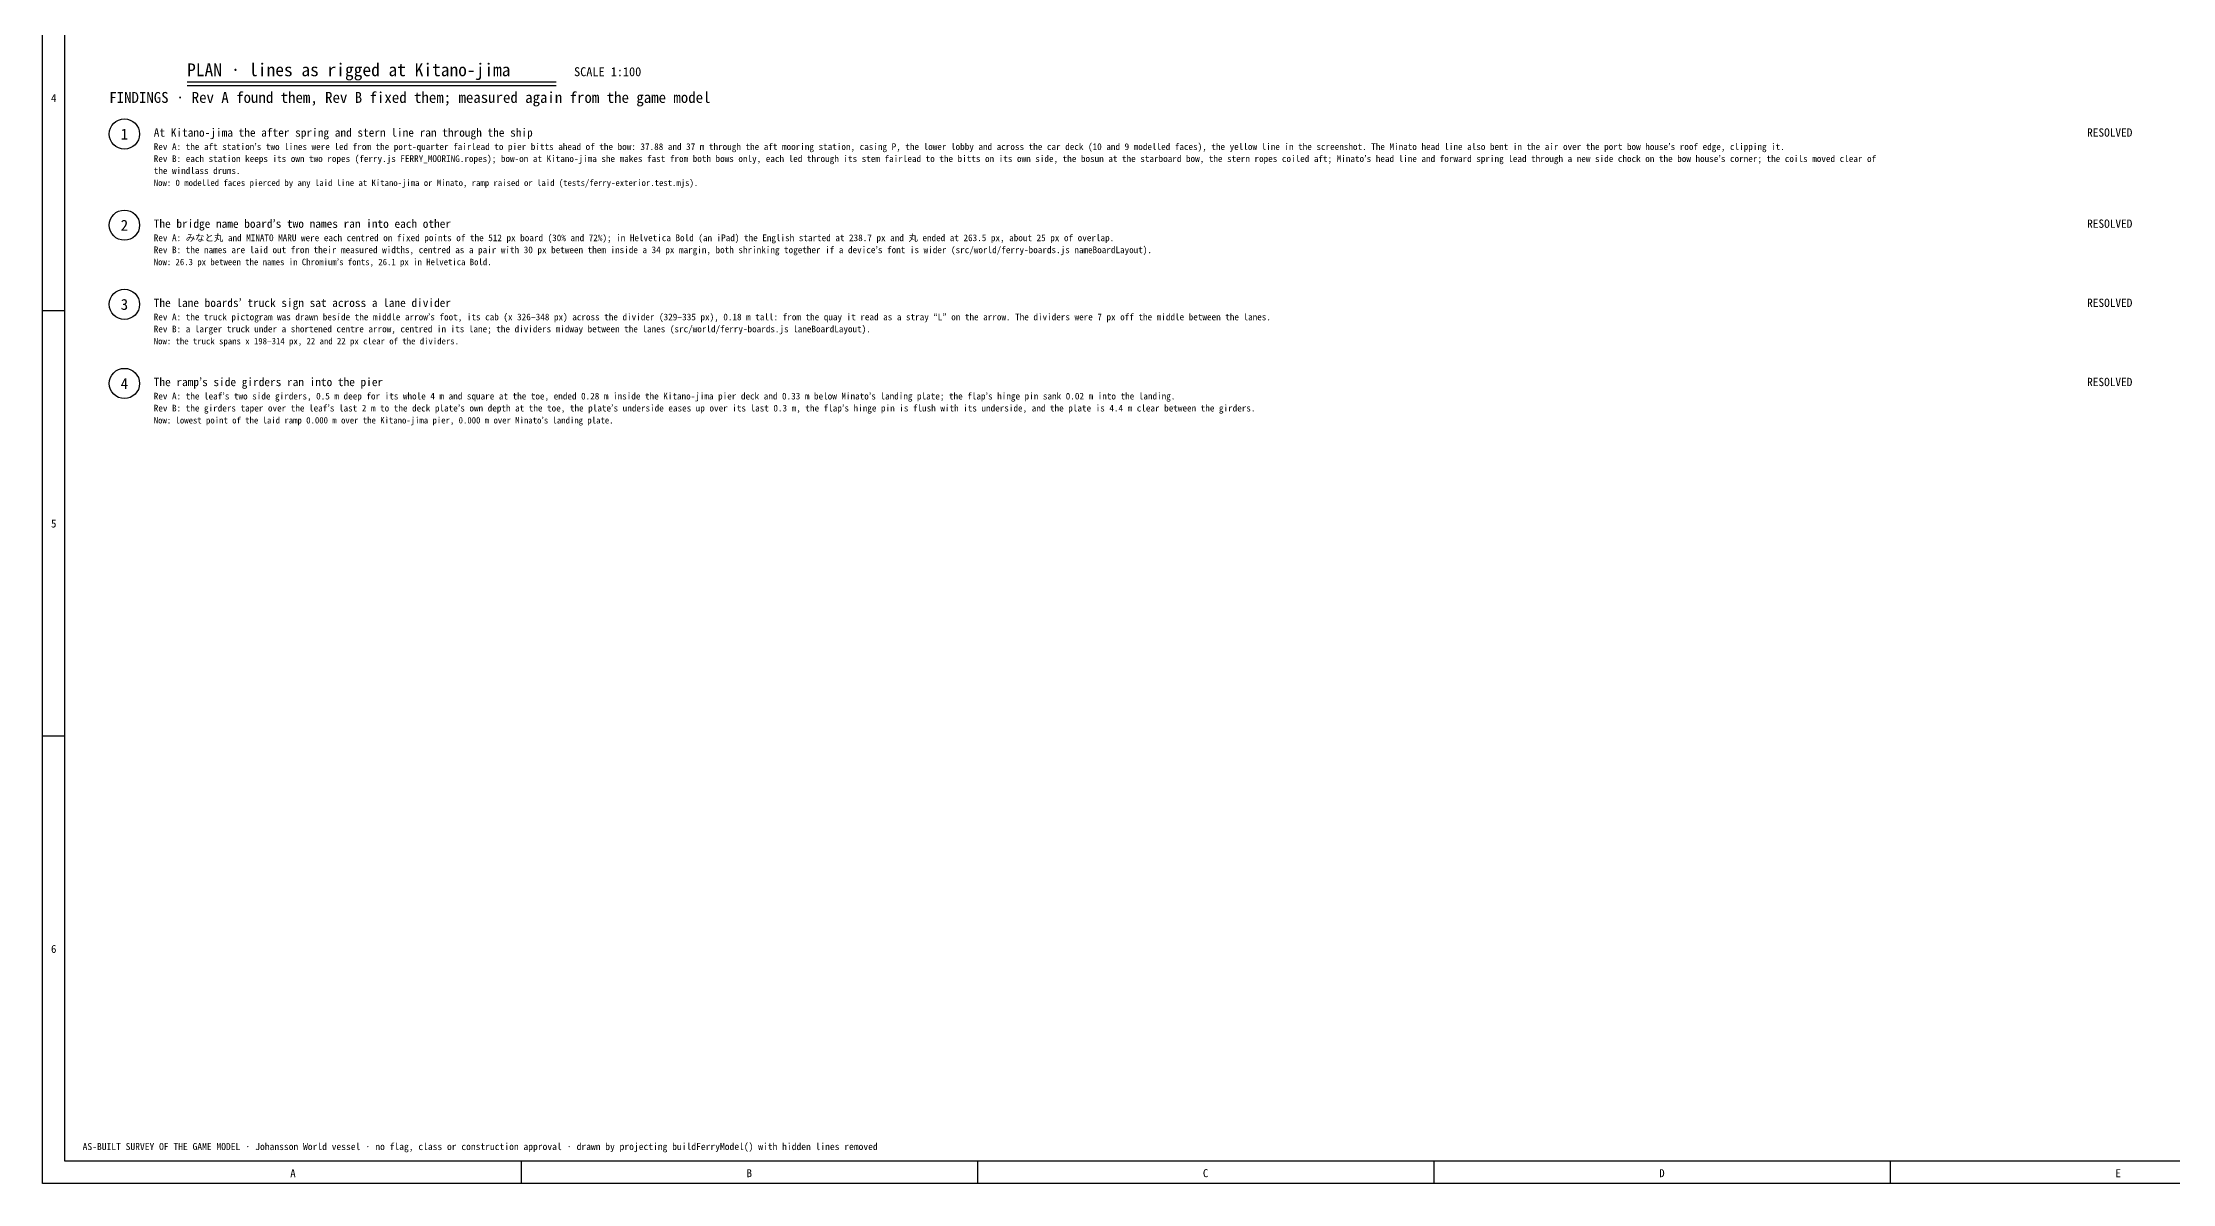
# Model space of a CAD drawing. Extents: x 5 to 836, y 5 to 589.
# Drawn here: x 5 to 484, y 5 to 261.6 of the extents above; entities that cross this region are included whole.
import ezdxf
from ezdxf.enums import TextEntityAlignment as Align

# ---------------------------------------------------------------- set-up
doc = ezdxf.new("R2010")
doc.units = 0
for name, color, linetype in [('FRAME', 7, 'CONTINUOUS'), ('MARKUP-TEXT', 1, 'CONTINUOUS'), ('RESOLVED', 3, 'CONTINUOUS'), ('RESOLVED-TEXT', 3, 'CONTINUOUS'), ('TEXT', 7, 'CONTINUOUS'), ('THIN', 7, 'CONTINUOUS')]:
    doc.layers.add(name, color=color, linetype=linetype)

msp = doc.modelspace()

# ---------------------------------------------------------------- linework, layer by layer
at = {"layer": 'FRAME'}
for p, q in [((10, 10), (10, 584)), ((831, 10), (10, 10))]:
    msp.add_line(p, q, dxfattribs=at)
at = {"layer": 'RESOLVED'}
for centre in [(23.4, 241), (23.4, 220.5), (23.4, 202.7), (23.4, 184.9)]:
    msp.add_circle(centre, 3.4, dxfattribs=at)
at = {"layer": 'THIN'}
for p, q in [((5, 5), (5, 589)), ((37.5, 252.7), (120.53, 252.7)), ((37.5, 251.9), (120.53, 251.9)), ((5, 201.33), (10, 201.33)), ((5, 105.67), (10, 105.67)), ((112.63, 10), (112.63, 5)), ((215.25, 10), (215.25, 5)), ((317.88, 10), (317.88, 5)), ((420.5, 10), (420.5, 5)), ((836, 5), (5, 5))]:
    msp.add_line(p, q, dxfattribs=at)

# ---------------------------------------------------------------- texts
at = {"layer": 'MARKUP-TEXT'}
msp.add_text('AS-BUILT SURVEY OF THE GAME MODEL · Johansson World vessel · no flag, class or construction approval · drawn by projecting buildFerryModel() with hidden lines removed', height=1.58, dxfattribs=at).set_placement((14, 12.5))
at = {"layer": 'RESOLVED-TEXT'}
for s, p in [('1', (23.4, 239.75)), ('2', (23.4, 219.25)), ('3', (23.4, 201.45)), ('4', (23.4, 183.65))]:
    msp.add_text(s, height=2.45, dxfattribs=at).set_placement(p, align=Align.CENTER)
for p in [(475, 240.4), (475, 219.9), (475, 202.1), (475, 184.3)]:
    msp.add_text('RESOLVED', height=1.87, dxfattribs=at).set_placement(p, align=Align.RIGHT)
for s, p in [('Now: 0 modelled faces pierced by any laid line at Kitano-jima or Minato, ramp raised or laid (tests/ferry-exterior.test.mjs).', (30, 229.3)), ('Now: 26.3 px between the names in Chromium’s fonts, 26.1 px in Helvetica Bold.', (30, 211.5)), ('Now: the truck spans x 198–314 px, 22 and 22 px clear of the dividers.', (30, 193.7)), ('Now: lowest point of the laid ramp 0.000 m over the Kitano-jima pier, 0.000 m over Minato’s landing plate.', (30, 175.9))]:
    msp.add_text(s, height=1.44, dxfattribs=at).set_placement(p)
at = {"layer": 'TEXT'}
for s, height, p in [('PLAN · lines as rigged at Kitano-jima', 2.88, (37.5, 254)), ('SCALE 1:100', 2.02, (124.53, 254)), ('FINDINGS · Rev A found them, Rev B fixed them; measured again from the game model', 2.45, (20, 248)), ('At Kitano-jima the after spring and stern line ran through the ship', 1.87, (30, 240.4)), ('Rev A: the aft station’s two lines were led from the port-quarter fairlead to pier bitts ahead of the bow: 37.88 and 37 m through the aft mooring station, casing P, the lower lobby and across the car deck (10 and 9 modelled faces), the yellow line in the screenshot. The Minato head line also bent in the air over the port bow house’s roof edge, clipping it.', 1.51, (30, 237.4)), ('Rev B: each station keeps its own two ropes (ferry.js FERRY_MOORING.ropes); bow-on at Kitano-jima she makes fast from both bows only, each led through its stem fairlead to the bitts on its own side, the bosun at the starboard bow, the stern ropes coiled aft; Minato’s head line and forward spring lead through a new side chock on the bow house’s corner; the coils moved clear of', 1.51, (30, 234.7)), ('the windlass drums.', 1.51, (30, 232)), ('The bridge name board’s two names ran into each other', 1.87, (30, 219.9)), ('Rev A: みなと丸 and MINATO MARU were each centred on fixed points of the 512 px board (30% and 72%); in Helvetica Bold (an iPad) the English started at 238.7 px and 丸 ended at 263.5 px, about 25 px of overlap.', 1.51, (30, 216.9)), ('Rev B: the names are laid out from their measured widths, centred as a pair with 30 px between them inside a 34 px margin, both shrinking together if a device’s font is wider (src/world/ferry-boards.js nameBoardLayout).', 1.51, (30, 214.2)), ('The lane boards’ truck sign sat across a lane divider', 1.87, (30, 202.1)), ('Rev A: the truck pictogram was drawn beside the middle arrow’s foot, its cab (x 326–348 px) across the divider (329–335 px), 0.18 m tall: from the quay it read as a stray “L” on the arrow. The dividers were 7 px off the middle between the lanes.', 1.51, (30, 199.1)), ('Rev B: a larger truck under a shortened centre arrow, centred in its lane; the dividers midway between the lanes (src/world/ferry-boards.js laneBoardLayout).', 1.51, (30, 196.4)), ('The ramp’s side girders ran into the pier', 1.87, (30, 184.3)), ('Rev A: the leaf’s two side girders, 0.5 m deep for its whole 4 m and square at the toe, ended 0.28 m inside the Kitano-jima pier deck and 0.33 m below Minato’s landing plate; the flap’s hinge pin sank 0.02 m into the landing.', 1.51, (30, 181.3)), ('Rev B: the girders taper over the leaf’s last 2 m to the deck plate’s own depth at the toe, the plate’s underside eases up over its last 0.3 m, the flap’s hinge pin is flush with its underside, and the plate is 4.4 m clear between the girders.', 1.51, (30, 178.6))]:
    msp.add_text(s, height=height, dxfattribs=at).set_placement(p)
for s, p in [('4', (7.5, 248.17)), ('5', (7.5, 152.5)), ('6', (7.5, 56.83)), ('A', (61.31, 6.4)), ('B', (163.94, 6.4)), ('C', (266.56, 6.4)), ('D', (369.19, 6.4)), ('E', (471.81, 6.4))]:
    msp.add_text(s, height=1.8, dxfattribs=at).set_placement(p, align=Align.CENTER)

doc.saveas('drawing.dxf')
